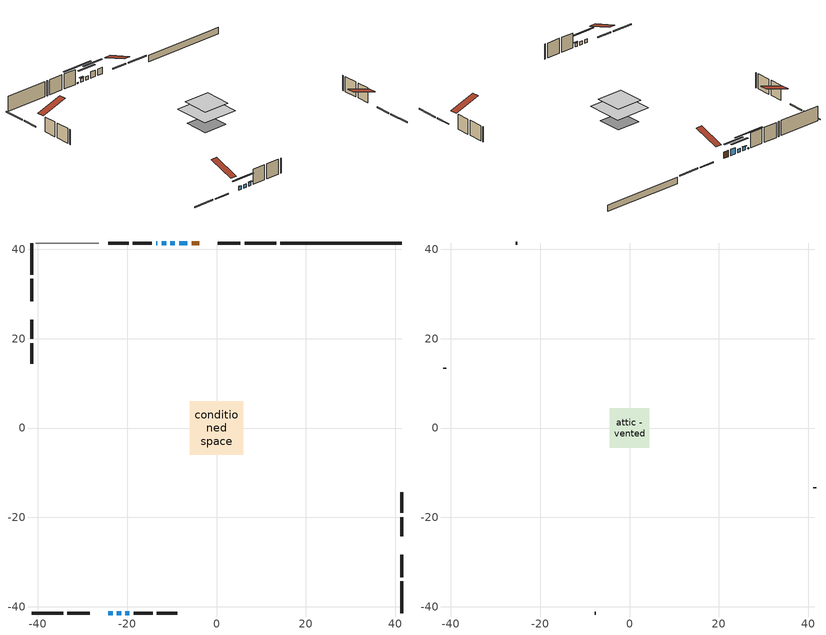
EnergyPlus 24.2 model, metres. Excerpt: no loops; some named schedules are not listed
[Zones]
conditioned space
 floor outside (Floor1 construction): -1.52,-1.52 -1.52,1.52 1.52,1.52 1.52,-1.52 z0.3
 floor adiabatic (AdiabaticFloorConstruction): -5.97,-5.97 -5.97,5.97 5.97,5.97 5.97,-5.97 z2.74
 floor foundation (Slab1 construction): -3.96,-3.96 -3.96,3.96 3.96,3.96 3.96,-3.96 z-1.83
 wall outside (RimJoist1 construction): 13.35,41.4 6.28,41.4 / -41.4,-41.4 -34.34,-41.4 / -41.4,41.4 -41.4,34.34 / 41.4,-41.4 41.4,-34.34 z0.3:0.6
 wall outside (RimJoist2 construction): 5.35,41.4 0.27,41.4 / -33.41,-41.4 -28.32,-41.4 / -41.4,33.41 -41.4,28.32 / 41.4,-33.41 41.4,-28.32 z0.3:0.6
 wall outside (AdiabaticWallConstruction 1): -3.85,41.4 -5.58,41.4 z0.3:2.33
 wall outside (AdiabaticWallConstruction): -6.51,41.4 -8.36,41.4 z0.3:2.36; -24.2,-41.4 -23.23,-41.4 / -9.29,41.4 -10.33,41.4 / -11.26,41.4 -12.3,41.4 / -22.31,-41.4 -21.34,-41.4 / -20.41,-41.4 -19.47,-41.4 z0.3:1.44; -13.23,41.4 -13.54,41.4 z0.3:0.64
 wall outside (Wall1 construction): -14.46,41.4 -18.75,41.4 / -18.54,-41.4 -14.26,-41.4 / -41.4,24.2 -41.4,19.92 / 41.4,-24.2 41.4,-19.92 z0.3:5.18
 wall outside (Wall2 construction): -19.68,41.4 -24.25,41.4 / -13.33,-41.4 -8.76,-41.4 / -41.4,18.99 -41.4,14.42 / 41.4,-18.99 41.4,-14.42 z0.3:5.18
 wall foundation (FoundationWall1 construction): 14.27,41.4,-1.83 14.27,41.4,0.3 38.69,41.4,0.3 38.69,41.4,0.26 41.4,41.4,0.26 41.4,41.4,-1.83
 wall adiabatic (Wall4 construction): -26.35,41.4 -40.47,41.4 z0.3:5.18
 window (WindowConstruction): -6.51,41.4 -8.36,41.4 z0.3:2.36
 window (WindowConstruction 1): -24.2,-41.4 -23.24,-41.4 z0.3:1.44
 window (WindowConstruction 2): -9.29,41.4 -10.33,41.4 z0.3:1.44
 window (WindowConstruction 3): -11.26,41.4 -12.3,41.4 z0.3:1.44
 window (WindowConstruction 4): -22.31,-41.4 -21.34,-41.4 z0.3:1.44
 window (WindowConstruction 5): -20.41,-41.4 -19.47,-41.4 z0.3:1.44
 window (WindowConstruction 6): -13.23,41.4 -13.53,41.4 z0.3:0.63
 door (Door): -3.85,41.4 -5.58,41.4 z0.3:2.33
 ceiling adiabatic (AdiabaticFloorConstruction): 5.97,-5.97 5.97,5.97 -5.97,5.97 -5.97,-5.97 z2.74
attic - vented
 floor to conditioned space (Floor2 construction Reversed): -4.41,-4.41 -4.41,4.41 4.41,4.41 4.41,-4.41 z5.18
 wall outside (Wall3 construction): -25.18,41.4 -25.42,41.4 / -7.83,-41.4 -7.59,-41.4 / -41.4,13.49 -41.4,13.24 / 41.4,-13.49 41.4,-13.24 z0.3:5.18
 roof outside (Roof1 construction): -2.93,41.4,5.18 -2.93,32.82,8.04 -0.66,32.82,8.04 -0.66,41.4,5.18; -25.13,-41.4,5.18 -25.13,-32.82,8.04 -27.39,-32.82,8.04 -27.39,-41.4,5.18; -41.4,25.13,5.18 -32.82,25.13,8.04 -32.82,27.39,8.04 -41.4,27.39,5.18; 41.4,-25.13,5.18 32.82,-25.13,8.04 32.82,-27.39,8.04 41.4,-27.39,5.18
shading: -11,41.4 -3.87,41.4 -3.87,41.81 -11,41.81 z5; -20.6,-41.4 -26.84,-41.4 -26.84,-41.81 -20.6,-41.81 z4.08; -12.97,41.4 -6.65,41.4 -6.65,41.81 -12.97,41.81 z4.08; -12.5,41.4 -11.06,41.4 -11.06,41.81 -12.5,41.81 z1.64; -18.7,-41.4 -24.95,-41.4 -24.95,-41.81 -18.7,-41.81 z4.08; -19.27,-41.4 -20.61,-41.4 -20.61,-41.81 -19.27,-41.81 z1.64; -18.62,41.4 -8.15,41.4 -8.15,41.81 -18.62,41.81 z5.71
[Building]
Building 1: Terrain=Suburbs
[Site:Location]
Toronto Intl AP_ON: Latitude {deg}=43.68; Longitude {deg}=-79.63; Time Zone {hr}=-5; Elevation {m}=173; Keep Site Location Information=Yes
[Site:GroundTemperature:Shallow]
4.59119, 2.66285, 2.50842, 3.42352, 7.09712, 10.7536, 13.9236, 15.9317, 16.1023, 14.4691, 11.3799, 7.83558
[Site:WaterMainsTemperature]
Calculation Method=Schedule; Temperature Schedule=mains temperature schedule
[Material] Roughness=Rough; Thermal Absorptance=0.9
Name | Thickness {m} | Conductivity {W/m-K} | Density {kg/m3} | Specific Heat {J/kg-K} | Solar Absorptance | Visible Absorptance
asphalt or fiberglass shingles | 0.00635 | 0.162714 | 1121.4 | 1465.45 | 0.4 | 0.4
ceiling loosefill ins | 0.169333 | 0.0480833 | 16.02 | 1046.75 | 0.7 | 0.7
ceiling stud and cavity | 0.1397 | 0.619807 | 65.682 | 1177.47 | 0.7 | 0.7
concrete 4.0 in. | 0.1016 | 1.803125 | 2242.8 | 837.4 | 0.7 | 0.7
concrete 8.0 in. | 0.2032 | 1.803125 | 2242.8 | 837.4 | 0.7 | 0.7
door material | 0.04445 | 0.053851 | 512.64 | 1214.23 | 0.7 | 0.7
exterior vertical ins | 0.0369022 | 0.029427 | 32.04 | 1214.23 | 0.7 | 0.7
floor covering | 0.0127 | 0.0433444 | 54.468 | 1339.84 | 0.6 | 0.6
floor rigid ins; rim joist rigid ins | 0.051816 | 0.029427 | 32.04 | 1214.23 | 0.7 | 0.7
floor rigid ins 1; wall rigid ins | 0.512978 | 0.029427 | 32.04 | 1214.23 | 0.7 | 0.7
floor stud and cavity | 0.1397 | 0.0811059 | 92.3553 | 1139.71 | 0.7 | 0.7
floor stud and cavity 1 | 0.1397 | 1.75129 | 37.0049 | 1207.88 | 0.7 | 0.7
furniture material conditioned space 1 | 0.1524 | 0.115458 | 640.8 | 1214.23 | 0.6 | 0.6
gypsum board | 0.0127 | 0.160291 | 801 | 837.4 | 0.6 | 0.6
gypsum board 1 | 0.0127 | 0.160291 | 801 | 837.4 | 0.7 | 0.7
osb sheathing 0.5 in. | 0.0127 | 0.115458 | 512.64 | 1214.23 | 0.7 | 0.7
osb sheathing 0.5 in. 1 | 0.0127 | 0.115458 | 512.64 | 1214.23 | 0.4 | 0.4
osb sheathing 0.75 in. | 0.01905 | 0.115458 | 512.64 | 1214.23 | 0.7 | 0.7
osb sheathing 2.0 in. | 0.0508 | 0.115458 | 512.64 | 1214.23 | 0.7 | 0.7
rim joist stud and cavity | 0.0508 | 0.268173 | 125.044 | 1163.47 | 0.6 | 0.6
rim joist stud and cavity 1 | 0.0508 | 0.270689 | 125.044 | 1163.47 | 0.6 | 0.6
wall stud and cavity | 0.1397 | 0.0839559 | 139.0536 | 1170.24 | 0.7 | 0.7
wall stud and cavity 1 | 0.1397 | 0.0962846 | 139.0536 | 1170.24 | 0.7 | 0.7
wall stud and cavity 2 | 0.0889 | 6.9971 | 50.32683 | 1063.81 | 0.6 | 0.6
wall stud and cavity 3 | 0.1397 | 0.0865624 | 139.0536 | 1170.24 | 0.7 | 0.7
wall stud and cavity 4 | 0.0889 | 0.380278 | 52.3479 | 1209.89 | 0.7 | 0.7
wall stud and cavity 5 | 0.0889 | 0.391764 | 83.0341 | 1211.67 | 0.7 | 0.7
wood siding | 0.0254 | 0.102417 | 544.68 | 1172.36 | 0.4 | 0.4
wood siding 1 | 0.00254 | 0.102417 | 544.68 | 1172.36 | 0.4 | 0.4
wood siding 2; wood siding 3; wood siding 4 | 0.0254 | 0.102417 | 544.68 | 1172.36 | 0.7 | 0.7
[WindowMaterial:SimpleGlazingSystem]
Name | U-Factor {W/m2-K} | Solar Heat Gain Coefficient
WindowMaterial | 2.88272 | 0.7
WindowMaterial 1 | 2.93609 | 0.65
WindowMaterial 2 | 2.93155 | 0.66
WindowMaterial 3 | 2.9378 | 0.65
WindowMaterial 4 | 5.75692 | 0.53
[Construction]
AdiabaticFloorConstruction: floor stud and cavity 1, floor rigid ins 1, osb sheathing 0.75 in., floor covering
AdiabaticWallConstruction: wood siding 3, wall rigid ins, wall stud and cavity 4, gypsum board
AdiabaticWallConstruction 1: wood siding 4, wall rigid ins, wall stud and cavity 4, gypsum board
Door: door material
Floor1 construction: floor stud and cavity, floor rigid ins, osb sheathing 0.75 in., floor covering
Floor2 construction Reversed: gypsum board, ceiling stud and cavity, ceiling loosefill ins
FoundationWall1 construction: concrete 8.0 in., gypsum board 1
furniture construction conditioned space 1: furniture material conditioned space 1
PartitionWallConstruction: gypsum board, wall stud and cavity 5, gypsum board
RimJoist1 construction: wood siding 2, rim joist rigid ins, osb sheathing 2.0 in., rim joist stud and cavity
RimJoist2 construction: wood siding 2, rim joist rigid ins, osb sheathing 2.0 in., rim joist stud and cavity 1
Roof1 construction: asphalt or fiberglass shingles
Slab1 construction: concrete 4.0 in.
Wall1 construction: wood siding, osb sheathing 0.5 in., wall stud and cavity, gypsum board
Wall2 construction: wood siding, osb sheathing 0.5 in., wall stud and cavity 1, gypsum board
Wall3 construction: wood siding 1, wall stud and cavity 2
Wall4 construction: osb sheathing 0.5 in. 1, wall stud and cavity 3, gypsum board
WindowConstruction: WindowMaterial
WindowConstruction 1; WindowConstruction 4: WindowMaterial 1
WindowConstruction 2; WindowConstruction 3: WindowMaterial 2
WindowConstruction 5: WindowMaterial 3
WindowConstruction 6: WindowMaterial 4
[Zone] Multiplier=1; Part of Total Floor Area=Yes
Name | Volume {m3}
attic - vented | 36.0769
conditioned space | 512.3
[Space]
Name | Zone | Volume {m3}
attic - vented 1 | attic - vented | 36.0769
conditioned space 1 | conditioned space | 512.3
[ZoneInfiltration:EffectiveLeakageArea]
infil attic - vented 1: Zone or Space=attic - vented 1; Schedule=Always On Discrete; Effective Air Leakage Area {cm2}=3213.93; Stack Coefficient=0.000538095; Wind Coefficient=1.56729e-05
[ZoneMixing]
whole house fan mix: Zone or Space=attic - vented; Schedule=Always On Continuous; Design Flow Rate Calculation Method=Flow/Zone; Design Flow Rate {m3/s}=0; Source Zone or Space=conditioned space
[SurfaceProperty:ExposedFoundationPerimeter]
Slab1: Exposed Perimeter Calculation Method=TotalExposedPerimeter; Total Exposed Perimeter {m}=27.127
[InternalMass] Zone or ZoneList=conditioned space; Space or SpaceList=conditioned space 1
Name | Construction | Surface Area {m2}
furniture mass conditioned space 1 | furniture construction conditioned space 1 | 85.804
partition wall mass | PartitionWallConstruction | 214.51
[Lights]
interior lighting: Zone or ZoneList or Space or SpaceList=conditioned space 1; Schedule=interior lighting schedule; Design Level Calculation Method=LightingLevel; Lighting Level {W}=343.2; Return Air Fraction=0; Fraction Radiant=0.6; Fraction Visible=0.2; Fraction Replaceable=1
[People]
occupants: Zone or ZoneList or Space or SpaceList=conditioned space 1; Number of People Schedule=occupants schedule; Number of People Calculation Method=People; Number of People=3; Fraction Radiant=0.314171; Sensible Heat Fraction=0.56303; Activity Level Schedule=occupants activity schedule; Carbon Dioxide Generation Rate {m3/s-W}=0; Enable ASHRAE 55 Comfort Warnings=No; Mean Radiant Temperature Calculation Type=EnclosureAveraged
[ElectricEquipment] Zone or ZoneList or Space or SpaceList=conditioned space 1; Design Level Calculation Method=EquipmentLevel
Name | Schedule | Design Level {W} | Fraction Latent | Fraction Radiant | Fraction Lost
clothes dryer | clothes dryer schedule | 140.772 | 0.015 | 0.081 | 0.85
clothes washer | clothes washer schedule | 32.1985 | 0.03 | 0.162 | 0.7
cooking range | cooking range schedule | 208.969 | 0.08 | 0.432 | 0.2
dishwasher | dishwasher schedule | 66.8632 | 0.3 | 0.18 | 0.4
fridge | fridge schedule | 72.9452 | 0 | 0.6 | 0
mech vent bath fan 0 | mech vent bath fan 0 schedule | 50.2 | 0 | 0 | 1
mech vent bath fan 1 | mech vent bath fan 1 schedule | 50.2 | 0 | 0 | 1
mech vent bath fan 2 | mech vent bath fan 2 schedule | 50.2 | 0 | 0 | 1
mech vent house fan | mech vent house fan schedule | 0 | 0 | 0 | 1
mech vent house fan cfis | mech vent house fan cfis schedule | 0 | 0 | 0 | 0
mech vent range fan 0 | mech vent range fan 0 schedule | 57 | 0 | 0 | 1
misc plug loads | misc plug loads schedule | 494.7 | 0.045 | 0.513 | 0.1
whole house fan | Always On Discrete | 0 | 0 | 0 | 1
[OtherEquipment] Zone or ZoneList or Space or SpaceList=conditioned space 1; Design Level Calculation Method=EquipmentLevel
Name | Fuel Type | Schedule | Design Level {W} | Fraction Latent | Fraction Radiant | Fraction Lost
clothes dryer 1 | Electricity | clothes dryer schedule | 0 | 0.015 | 0.081 | 0.85
cooking range 1 | Electricity | cooking range schedule | 0 | 0.08 | 0.432 | 0.2
general water use latent | None | general water use schedule | 59.3978 | 1 | 0 | 0
general water use sensible | None | general water use schedule | -58.539 | 0 | 0.6 | 0
mech vent house fan latent load | None | Always On Discrete | 0 | 1 | 0 | 0
mech vent house fan sensible load | None | Always On Discrete | 0 | 0 | 0 | 0
water heater energy adjustment1 | NaturalGas | Always On Discrete | 0.01 | 0 | 0 | 1
[ZoneInfiltration:DesignFlowRate] Zone or ZoneList or Space or SpaceList=conditioned space 1; Schedule=Always On Discrete; Design Flow Rate Calculation Method=Flow/Zone; Design Flow Rate {m3/s}=0
infil flow; natural vent flow; whole house fan flow
[AvailabilityManager:Scheduled]
central ac and furnace airloop Availability Manager: Schedule=Always On Discrete
[Foundation:Kiva]
Foundation Kiva 1: Initial Indoor Air Temperature {C}=18; Wall Height Above Grade {m}=0.300015; Wall Depth Below Slab {m}=0.2032; Custom Block Material Name 1=exterior vertical ins; Custom Block Depth 1 {m}=2.13; Custom Block X Position 1 {m}=0.2159; Custom Block Z Position 1 {m}=0
[Foundation:Kiva:Settings]
Soil Conductivity {W/m-K}=0.849921; Soil Density {kg/m3}=1842.3; Soil Specific Heat {J/kg-K}=418.7; Ground Solar Absorptivity=0.9; Ground Thermal Absorptivity=0.9; Ground Surface Roughness {m}=0.03; Far-Field Width {m}=40; Deep-Ground Boundary Condition=ZeroFlux; Deep-Ground Depth {m}=40; Minimum Cell Dimension {m}=0.2; Maximum Cell Growth Coefficient=3; Simulation Timestep=Timestep
[Exterior:Lights]
exterior lighting: Schedule=exterior lighting schedule; Design Level {W}=75.6
[EnergyManagementSystem:GlobalVariable]
central_ac_and_furnace_airloop_Fan_RTF
infil_program_Qfan
infil_program_Qinf
natural_vent_program_Qnv
natural_vent_program_Qwhf
[EnergyManagementSystem:Sensor]
Name | Output:Variable or Output:Meter Index Key | Output:Variable or Output:Meter
airflow_gain | infil flow | Infiltration Sensible Heat Gain Energy
airflow_gain_1 | natural vent flow | Infiltration Sensible Heat Gain Energy
airflow_gain_2 | whole house fan flow | Infiltration Sensible Heat Gain Energy
airflow_loss | infil flow | Infiltration Sensible Heat Loss Energy
airflow_loss_1 | natural vent flow | Infiltration Sensible Heat Loss Energy
airflow_loss_2 | whole house fan flow | Infiltration Sensible Heat Loss Energy
clg_load_cond |  | Cooling:EnergyTransfer:Zone:CONDITIONED SPACE
clg_sp_s; clg_sp_s_1 | cooling setpoint | Schedule Value
clothes_dryer_exhaust_0_sch_s | clothes dryer exhaust 0 schedule | Schedule Value
cool_season | cooling season schedule | Schedule Value
htg_load_cond |  | Heating:EnergyTransfer:Zone:CONDITIONED SPACE
htg_sp_s; htg_sp_s_1 | heating setpoint | Schedule Value
ig_ee_conv | clothes dryer | Electric Equipment Convective Heating Energy
ig_ee_conv_2 | cooking range | Electric Equipment Convective Heating Energy
ig_ee_conv_4 | fridge | Electric Equipment Convective Heating Energy
ig_ee_conv_5 | misc plug loads | Electric Equipment Convective Heating Energy
ig_ee_conv_6 | whole house fan | Electric Equipment Convective Heating Energy
ig_ee_rad | clothes dryer | Electric Equipment Radiant Heating Energy
ig_ee_rad_2 | cooking range | Electric Equipment Radiant Heating Energy
ig_ee_rad_4 | fridge | Electric Equipment Radiant Heating Energy
ig_ee_rad_5 | misc plug loads | Electric Equipment Radiant Heating Energy
ig_ee_rad_6 | whole house fan | Electric Equipment Radiant Heating Energy
ig_lgt_conv | interior lighting | Lights Convective Heating Energy
ig_lgt_rad | interior lighting | Lights Radiant Heating Energy
ig_lgt_vis | interior lighting | Lights Visible Radiation Heating Energy
ig_oe_conv | clothes dryer 1 | Other Equipment Convective Heating Energy
ig_oe_conv_1 | cooking range 1 | Other Equipment Convective Heating Energy
ig_oe_conv_2 | general water use latent | Other Equipment Convective Heating Energy
ig_oe_conv_3 | general water use sensible | Other Equipment Convective Heating Energy
ig_oe_conv_4 | water heater energy adjustment1 | Other Equipment Convective Heating Energy
ig_oe_rad | clothes dryer 1 | Other Equipment Radiant Heating Energy
ig_oe_rad_1 | cooking range 1 | Other Equipment Radiant Heating Energy
ig_oe_rad_2 | general water use latent | Other Equipment Radiant Heating Energy
ig_oe_rad_3 | general water use sensible | Other Equipment Radiant Heating Energy
ig_oe_rad_4 | water heater energy adjustment1 | Other Equipment Radiant Heating Energy
ig_ppl_conv | occupants | People Convective Heating Energy
ig_ppl_rad | occupants | People Radiant Heating Energy
im_conv | furniture mass conditioned space 1 | Surface Inside Face Convection Heat Gain Energy
im_conv_1 | partition wall mass | Surface Inside Face Convection Heat Gain Energy
im_ig | furniture mass conditioned space 1 | Surface Inside Face Internal Gains Radiation Heat Gain Energy
im_ig_1 | partition wall mass | Surface Inside Face Internal Gains Radiation Heat Gain Energy
im_lgt | furniture mass conditioned space 1 | Surface Inside Face Lights Radiation Heat Gain Energy
im_lgt_1 | partition wall mass | Surface Inside Face Lights Radiation Heat Gain Energy
im_sol | furniture mass conditioned space 1 | Surface Inside Face Solar Radiation Heat Gain Energy
im_sol_1 | partition wall mass | Surface Inside Face Solar Radiation Heat Gain Energy
im_surf | furniture mass conditioned space 1 | Surface Inside Face Net Surface Thermal Radiation Heat Gain Energy
im_surf_1 | partition wall mass | Surface Inside Face Net Surface Thermal Radiation Heat Gain Energy
mech_vent_bath_fan_0_sch_s | mech vent bath fan 0 schedule | Schedule Value
mech_vent_bath_fan_1_sch_s | mech vent bath fan 1 schedule | Schedule Value
mech_vent_bath_fan_2_sch_s | mech vent bath fan 2 schedule | Schedule Value
mech_vent_range_fan_0_sch_s | mech vent range fan 0 schedule | Schedule Value
mv_conv | mech vent bath fan 0 | Electric Equipment Convective Heating Energy
mv_conv_1 | mech vent bath fan 1 | Electric Equipment Convective Heating Energy
mv_conv_2 | mech vent bath fan 2 | Electric Equipment Convective Heating Energy
mv_conv_3 | mech vent house fan | Electric Equipment Convective Heating Energy
mv_conv_4 | mech vent house fan cfis | Electric Equipment Convective Heating Energy
mv_conv_5 | mech vent range fan 0 | Electric Equipment Convective Heating Energy
mv_conv_6 | mech vent house fan latent load | Other Equipment Convective Heating Energy
mv_conv_7 | mech vent house fan sensible load | Other Equipment Convective Heating Energy
mv_rad | mech vent bath fan 0 | Electric Equipment Radiant Heating Energy
mv_rad_1 | mech vent bath fan 1 | Electric Equipment Radiant Heating Energy
mv_rad_2 | mech vent bath fan 2 | Electric Equipment Radiant Heating Energy
mv_rad_3 | mech vent house fan | Electric Equipment Radiant Heating Energy
mv_rad_4 | mech vent house fan cfis | Electric Equipment Radiant Heating Energy
mv_rad_5 | mech vent range fan 0 | Electric Equipment Radiant Heating Energy
mv_rad_6 | mech vent house fan latent load | Other Equipment Radiant Heating Energy
mv_rad_7 | mech vent house fan sensible load | Other Equipment Radiant Heating Energy
natural_vent_s | natural vent schedule | Schedule Value
out_pb_s |  | Site Outdoor Air Barometric Pressure
out_wt_s |  | Site Outdoor Air Humidity Ratio
site_vw_s |  | Site Wind Speed
ss_back_out | Window1 | Surface Window Shortwave from Zone Back Out Window Heat Transfer Rate
ss_back_out_1 | Window2 | Surface Window Shortwave from Zone Back Out Window Heat Transfer Rate
ss_back_out_2 | Window3 | Surface Window Shortwave from Zone Back Out Window Heat Transfer Rate
ss_back_out_3 | Window4 | Surface Window Shortwave from Zone Back Out Window Heat Transfer Rate
ss_back_out_4 | Window5 | Surface Window Shortwave from Zone Back Out Window Heat Transfer Rate
ss_back_out_5 | Window6 | Surface Window Shortwave from Zone Back Out Window Heat Transfer Rate
ss_back_out_6 | Window7 | Surface Window Shortwave from Zone Back Out Window Heat Transfer Rate
ss_conv | Door1 | Surface Inside Face Convection Heat Gain Energy
ss_conv_1 | Window1 | Surface Inside Face Convection Heat Gain Energy
ss_conv_2 | Window2 | Surface Inside Face Convection Heat Gain Energy
ss_conv_3 | Window3 | Surface Inside Face Convection Heat Gain Energy
ss_conv_4 | Window4 | Surface Inside Face Convection Heat Gain Energy
ss_conv_5 | Window5 | Surface Inside Face Convection Heat Gain Energy
ss_conv_6 | Window6 | Surface Inside Face Convection Heat Gain Energy
ss_conv_7 | Window7 | Surface Inside Face Convection Heat Gain Energy
ss_ig | Door1 | Surface Inside Face Internal Gains Radiation Heat Gain Energy
ss_ig_1 | Window1 | Surface Inside Face Internal Gains Radiation Heat Gain Energy
ss_ig_2 | Window2 | Surface Inside Face Internal Gains Radiation Heat Gain Energy
ss_ig_3 | Window3 | Surface Inside Face Internal Gains Radiation Heat Gain Energy
ss_ig_4 | Window4 | Surface Inside Face Internal Gains Radiation Heat Gain Energy
ss_ig_5 | Window5 | Surface Inside Face Internal Gains Radiation Heat Gain Energy
ss_ig_6 | Window6 | Surface Inside Face Internal Gains Radiation Heat Gain Energy
ss_ig_7 | Window7 | Surface Inside Face Internal Gains Radiation Heat Gain Energy
ss_lgt | Door1 | Surface Inside Face Lights Radiation Heat Gain Energy
ss_sol | Door1 | Surface Inside Face Solar Radiation Heat Gain Energy
ss_surf | Door1 | Surface Inside Face Net Surface Thermal Radiation Heat Gain Energy
ss_surf_1 | Window1 | Surface Inside Face Net Surface Thermal Radiation Heat Gain Energy
ss_surf_2 | Window2 | Surface Inside Face Net Surface Thermal Radiation Heat Gain Energy
ss_surf_3 | Window3 | Surface Inside Face Net Surface Thermal Radiation Heat Gain Energy
ss_surf_4 | Window4 | Surface Inside Face Net Surface Thermal Radiation Heat Gain Energy
ss_surf_5 | Window5 | Surface Inside Face Net Surface Thermal Radiation Heat Gain Energy
ss_surf_6 | Window6 | Surface Inside Face Net Surface Thermal Radiation Heat Gain Energy
ss_surf_7 | Window7 | Surface Inside Face Net Surface Thermal Radiation Heat Gain Energy
ss_trans_in | Window1 | Surface Window Transmitted Solar Radiation Rate
ss_trans_in_1 | Window2 | Surface Window Transmitted Solar Radiation Rate
ss_trans_in_2 | Window3 | Surface Window Transmitted Solar Radiation Rate
ss_trans_in_3 | Window4 | Surface Window Transmitted Solar Radiation Rate
ss_trans_in_4 | Window5 | Surface Window Transmitted Solar Radiation Rate
ss_trans_in_5 | Window6 | Surface Window Transmitted Solar Radiation Rate
ss_trans_in_6 | Window7 | Surface Window Transmitted Solar Radiation Rate
ss_trans_out | Window1 | Surface Inside Face Initial Transmitted Diffuse Transmitted Out Window Solar Radiation Rate
ss_trans_out_1 | Window2 | Surface Inside Face Initial Transmitted Diffuse Transmitted Out Window Solar Radiation Rate
ss_trans_out_2 | Window3 | Surface Inside Face Initial Transmitted Diffuse Transmitted Out Window Solar Radiation Rate
ss_trans_out_3 | Window4 | Surface Inside Face Initial Transmitted Diffuse Transmitted Out Window Solar Radiation Rate
ss_trans_out_4 | Window5 | Surface Inside Face Initial Transmitted Diffuse Transmitted Out Window Solar Radiation Rate
ss_trans_out_5 | Window6 | Surface Inside Face Initial Transmitted Diffuse Transmitted Out Window Solar Radiation Rate
ss_trans_out_6 | Window7 | Surface Inside Face Initial Transmitted Diffuse Transmitted Out Window Solar Radiation Rate
s_conv | Floor1 | Surface Inside Face Convection Heat Gain Energy
s_conv_1 | Floor2 | Surface Inside Face Convection Heat Gain Energy
s_conv_10 | RimJoist2:180 | Surface Inside Face Convection Heat Gain Energy
s_conv_11 | RimJoist2:270 | Surface Inside Face Convection Heat Gain Energy
s_conv_12 | RimJoist2:90 | Surface Inside Face Convection Heat Gain Energy
s_conv_13 | Slab1 | Surface Inside Face Convection Heat Gain Energy
s_conv_14 | Wall1:0 | Surface Inside Face Convection Heat Gain Energy
s_conv_15 | Wall1:180 | Surface Inside Face Convection Heat Gain Energy
s_conv_16 | Wall1:270 | Surface Inside Face Convection Heat Gain Energy
s_conv_17 | Wall1:90 | Surface Inside Face Convection Heat Gain Energy
s_conv_18 | Wall2:0 | Surface Inside Face Convection Heat Gain Energy
s_conv_19 | Wall2:180 | Surface Inside Face Convection Heat Gain Energy
s_conv_2 | FoundationWall1 | Surface Inside Face Convection Heat Gain Energy
s_conv_20 | Wall2:270 | Surface Inside Face Convection Heat Gain Energy
s_conv_21 | Wall2:90 | Surface Inside Face Convection Heat Gain Energy
s_conv_22 | Wall4 | Surface Inside Face Convection Heat Gain Energy
s_conv_3 | inferred conditioned ceiling | Surface Inside Face Convection Heat Gain Energy
s_conv_4 | inferred conditioned floor | Surface Inside Face Convection Heat Gain Energy
s_conv_5 | RimJoist1:0 | Surface Inside Face Convection Heat Gain Energy
s_conv_6 | RimJoist1:180 | Surface Inside Face Convection Heat Gain Energy
s_conv_7 | RimJoist1:270 | Surface Inside Face Convection Heat Gain Energy
s_conv_8 | RimJoist1:90 | Surface Inside Face Convection Heat Gain Energy
s_conv_9 | RimJoist2:0 | Surface Inside Face Convection Heat Gain Energy
s_ig | Floor1 | Surface Inside Face Internal Gains Radiation Heat Gain Energy
s_ig_1 | Floor2 | Surface Inside Face Internal Gains Radiation Heat Gain Energy
s_ig_10 | RimJoist2:180 | Surface Inside Face Internal Gains Radiation Heat Gain Energy
s_ig_11 | RimJoist2:270 | Surface Inside Face Internal Gains Radiation Heat Gain Energy
s_ig_12 | RimJoist2:90 | Surface Inside Face Internal Gains Radiation Heat Gain Energy
s_ig_13 | Slab1 | Surface Inside Face Internal Gains Radiation Heat Gain Energy
s_ig_14 | Wall1:0 | Surface Inside Face Internal Gains Radiation Heat Gain Energy
s_ig_15 | Wall1:180 | Surface Inside Face Internal Gains Radiation Heat Gain Energy
s_ig_16 | Wall1:270 | Surface Inside Face Internal Gains Radiation Heat Gain Energy
s_ig_17 | Wall1:90 | Surface Inside Face Internal Gains Radiation Heat Gain Energy
s_ig_18 | Wall2:0 | Surface Inside Face Internal Gains Radiation Heat Gain Energy
s_ig_19 | Wall2:180 | Surface Inside Face Internal Gains Radiation Heat Gain Energy
